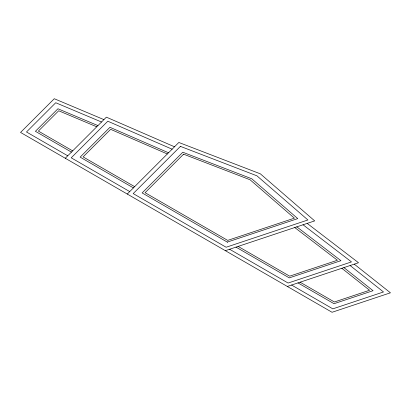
<?xml version="1.0" encoding="UTF-8"?>
<svg xmlns="http://www.w3.org/2000/svg" width="411" height="411" viewBox="0 0 411 411"><rect width="100%" height="100%" fill="white"/><g stroke="black" fill="none" stroke-linecap="round" stroke-linejoin="round"><path stroke-width="0.62" d="M65.277 158.256L106.377 117.161L174.511 146.794M127.261 194.043L178.842 142.463L260.348 173.832L314.682 220.892L225.341 250.669M227.298 242.094L297.759 218.606L251.773 178.785L182.797 152.234L142.114 192.913L227.504 242.218M287.325 286.457L358.51 262.732L307.187 223.389M103.916 119.622L54.267 98.722L20.55 132.434L332.052 312.278L390.45 292.812L354.251 264.15M101.522 122.01L55.737 102.74L26.489 131.982L67.738 155.795M97.936 125.596L57.946 108.761L35.403 131.309L71.427 152.106M96.739 126.794L58.686 110.77L38.372 131.083L72.66 150.873M172.117 149.188L107.805 121.219L71.216 157.809L129.722 191.583M168.525 152.779L109.953 127.307L80.13 157.13L133.411 187.894M167.328 153.976L110.667 129.337L83.099 156.904L134.644 186.661M238.128 246.41L289.673 276.166L337.421 260.25L294.738 227.54M300.112 282.198L334.4 301.987L369.576 290.264L341.829 268.291M235.996 247.119L289.282 277.882L340.935 260.666L296.814 226.846M297.985 282.907L334.009 303.703L373.054 290.69L343.899 267.602M229.605 249.251L288.111 283.03L351.482 261.905L303.035 224.776M291.589 285.039L332.833 308.851L383.494 291.964L350.11 265.532M180.424 146.373L133.2 193.591L226.122 247.242L307.916 219.977L256.916 175.816L180.424 146.373M183.589 154.187L145.083 192.692L227.709 240.394L294.394 218.164L250.063 179.771L183.589 154.187"/></g></svg>
